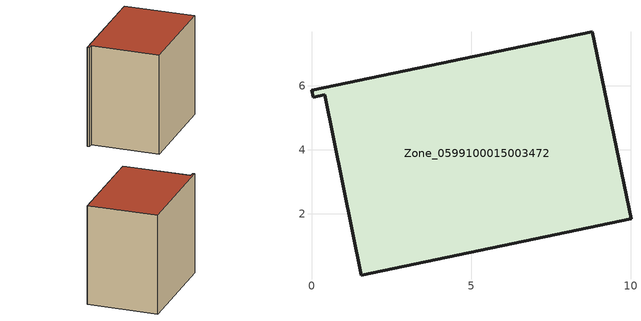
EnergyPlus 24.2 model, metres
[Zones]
Zone_0599100015003472
 floor ground (C_G): 1.56,0.07 0.41,5.72 0.05,5.64 0,5.86 8.8,7.7 10,1.84 z0.86
 wall outside (C_F): 10,1.84 8.8,7.7 0,5.86 0.05,5.64 0.41,5.72 1.56,0.07 10,1.84 z0.86:9.44
 roof outside (C_R): 0.41,5.72 1.56,0.07 10,1.84 8.8,7.7 0,5.86 0.05,5.64 z9.44
[BUILDING]
Pand.0599100015003472: North Axis=0; Terrain=City; Loads Convergence Tolerance Value=0.04; Temperature Convergence Tolerance Value=0.4; Solar Distribution=FullExterior; Maximum Number of Warmup Days=25; Minimum Number of Warmup Days=1
[Site:Location]
Rotterdam.The.Hague.AP_ZH_NLD Design_Conditions: Latitude=51.96; Longitude=4.45; Time Zone=1; Elevation=-4.5
[SITE:GROUNDTEMPERATURE:BUILDINGSURFACE]
18, 18, 18, 18, 18, 18, 18, 18, 18, 18, 18, 18
[MATERIAL] Thermal Absorptance=0.9; Solar Absorptance=0.7; Visible Absorptance=0.7
Name | Roughness | Thickness | Conductivity | Density | Specific Heat
G.TI.1975-1991 | MediumSmooth | 0.15 | 0.288461 | 540 | 1210
F.TI.1975-1991 | Rough | 0.3 | 0.230769 | 1920 | 840
R.TI.1975-1991 | MediumRough | 0.2 | 0.153846 | 1500 | 1000
[CONSTRUCTION]
C_G: G.TI.1975-1991
C_F: F.TI.1975-1991
C_R: R.TI.1975-1991
[ZONE]
Zone_0599100015003472: Type=1; Multiplier=1; Ceiling Height=Autocalculate; Volume=Autocalculate; Floor Area=autocalculate; Part of Total Floor Area=Yes
[ZONEINFILTRATION:DESIGNFLOWRATE]
Infil_Zone_0599100015003472: Zone or ZoneList or Space or SpaceList=Zone_0599100015003472; Schedule=AlwaysOn; Design Flow Rate Calculation Method=Flow/Area; Flow Rate per Floor Area=0.003; Constant Term Coefficient=1; Temperature Term Coefficient=0; Velocity Term Coefficient=0; Velocity Squared Term Coefficient=0
[HVACTEMPLATE:ZONE:IDEALLOADSAIRSYSTEM]
Zone_0599100015003472: Maximum Heating Supply Air Temperature=50; Minimum Cooling Supply Air Temperature=13; Maximum Heating Supply Air Humidity Ratio=0.0156; Minimum Cooling Supply Air Humidity Ratio=0.0077; Heating Limit=NoLimit; Cooling Limit=NoLimit; Dehumidification Control Type=ConstantSensibleHeatRatio; Cooling Sensible Heat Ratio=0.7; Dehumidification Setpoint=60; Humidification Control Type=None; Humidification Setpoint=30; Outdoor Air Method=None; Outdoor Air Flow Rate per Person=0.00944; Outdoor Air Flow Rate per Zone Floor Area=0; Outdoor Air Flow Rate per Zone=0; Demand Controlled Ventilation Type=None; Outdoor Air Economizer Type=NoEconomizer; Heat Recovery Type=None; Sensible Heat Recovery Effectiveness=0.7; Latent Heat Recovery Effectiveness=0.65
[ZONECONTROL:THERMOSTAT]
ThermostatControl_Zone_0599100015003472: Zone or ZoneList=Zone_0599100015003472; Control Type Schedule=DualSetpointControlType; Control 1=Thermostat_Zone_0599100015003472; Temperature Difference Between Cutout And Setpoint=0
[THERMOSTATSETPOINT:DUALSETPOINT]
Thermostat_Zone_0599100015003472: Heating Setpoint Temperature Schedule=HeatingSetpoint_Zone_0599100015003472; Cooling Setpoint Temperature Schedule=CoolingSetpoint_Zone_0599100015003472
[SCHEDULE:COMPACT]
HeatingSetpoint_Zone_0599100015003472: Through: 12/31, For: AllDays, Until: 24:00, 21
CoolingSetpoint_Zone_0599100015003472: Through: 12/31, For: AllDays, Until: 24:00, 24
DualSetpointControlType: Through: 12/31, For: AllDays, Until: 24:00, 4
AlwaysOn: Through: 12/31, For: AllDays, Until: 24:00, 1
